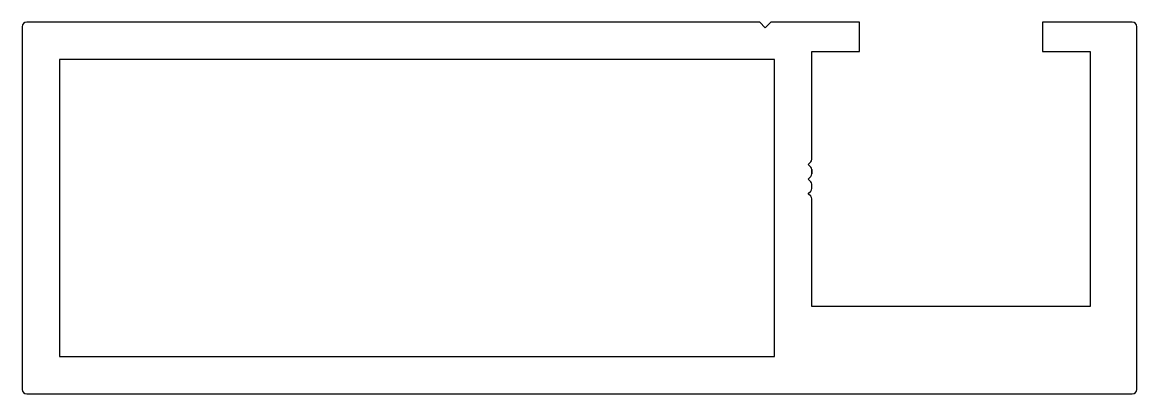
# Model space of a CAD drawing. Header units: inches. Extents: x -31.3 to 44.9, y 0.2 to 25.6.
import ezdxf

# ---------------------------------------------------------------- set-up
doc = ezdxf.new("R2010")
doc.units = ezdxf.units.IN
doc.header["$MEASUREMENT"] = 0
doc.layers.add('TOP RAIL', color=5, linetype='Continuous')

msp = doc.modelspace()

# ---------------------------------------------------------------- linework, layer by layer
at = {"color": 7}
for p, q in [((-31.29, 25.272), (-31.29, 0.472)), ((19.132, 25.572), (-30.99, 25.572)), ((19.512, 25.192), (19.132, 25.572)), ((19.892, 25.572), (19.512, 25.192)), ((25.962, 25.572), (19.892, 25.572)), ((25.962, 23.572), (25.962, 25.572)), ((44.61, 25.572), (38.462, 25.572)), ((38.462, 25.572), (38.462, 23.572)), ((44.91, 0.472), (44.91, 25.272)), ((22.69, 16.203), (22.69, 23.572)), ((22.69, 23.572), (25.962, 23.572)), ((38.462, 23.572), (41.735, 23.572)), ((41.735, 23.572), (41.735, 6.126)), ((22.445, 15.855), (22.616, 16.026)), ((22.69, 16.203), (22.69, 16.203)), ((22.616, 15.672), (22.445, 15.843)), ((22.69, 15.203), (22.69, 15.495)), ((22.69, 15.495), (22.69, 15.203)), ((22.69, 15.203), (22.69, 15.495)), ((22.69, 15.495), (22.69, 15.203)), ((22.69, 15.203), (22.69, 15.495)), ((22.445, 14.855), (22.616, 15.026)), ((22.616, 14.672), (22.445, 14.843)), ((22.69, 14.203), (22.69, 14.496)), ((22.445, 13.855), (22.616, 14.026)), ((22.616, 13.672), (22.445, 13.843)), ((22.69, 6.126), (22.69, 13.496)), ((22.69, 13.496), (22.69, 13.496)), ((41.735, 6.126), (22.69, 6.126)), ((-30.99, 0.172), (44.61, 0.172))]:
    msp.add_line(p, q, dxfattribs=at)
for centre, radius, start, end in [((-30.99, 25.272), 0.3, 90, 180), ((44.61, 25.272), 0.3, 0, 90), ((22.44, 16.203), 0.25, 315, 360), ((22.451, 15.849), 0.008, 135, 225), ((22.44, 15.495), 0.25, 0, 45), ((22.451, 14.849), 0.008, 135, 225), ((22.44, 15.203), 0.25, 315, 0), ((22.44, 14.496), 0.25, 360, 45), ((22.451, 13.849), 0.008, 135, 225), ((22.44, 14.203), 0.25, 315, 360), ((22.44, 13.496), 0.25, 0, 45), ((-30.99, 0.472), 0.3, 180, 270), ((44.61, 0.472), 0.3, 270, 0)]:
    msp.add_arc(centre, radius, start, end, dxfattribs=at)
at = {"layer": 'TOP RAIL', "color": 7}
for p, q in [((-28.75, 23.032), (-28.75, 2.712)), ((20.15, 23.032), (-28.75, 23.032)), ((20.15, 2.712), (20.15, 23.032)), ((-28.75, 2.712), (20.15, 2.712))]:
    msp.add_line(p, q, dxfattribs=at)

doc.saveas('drawing.dxf')
